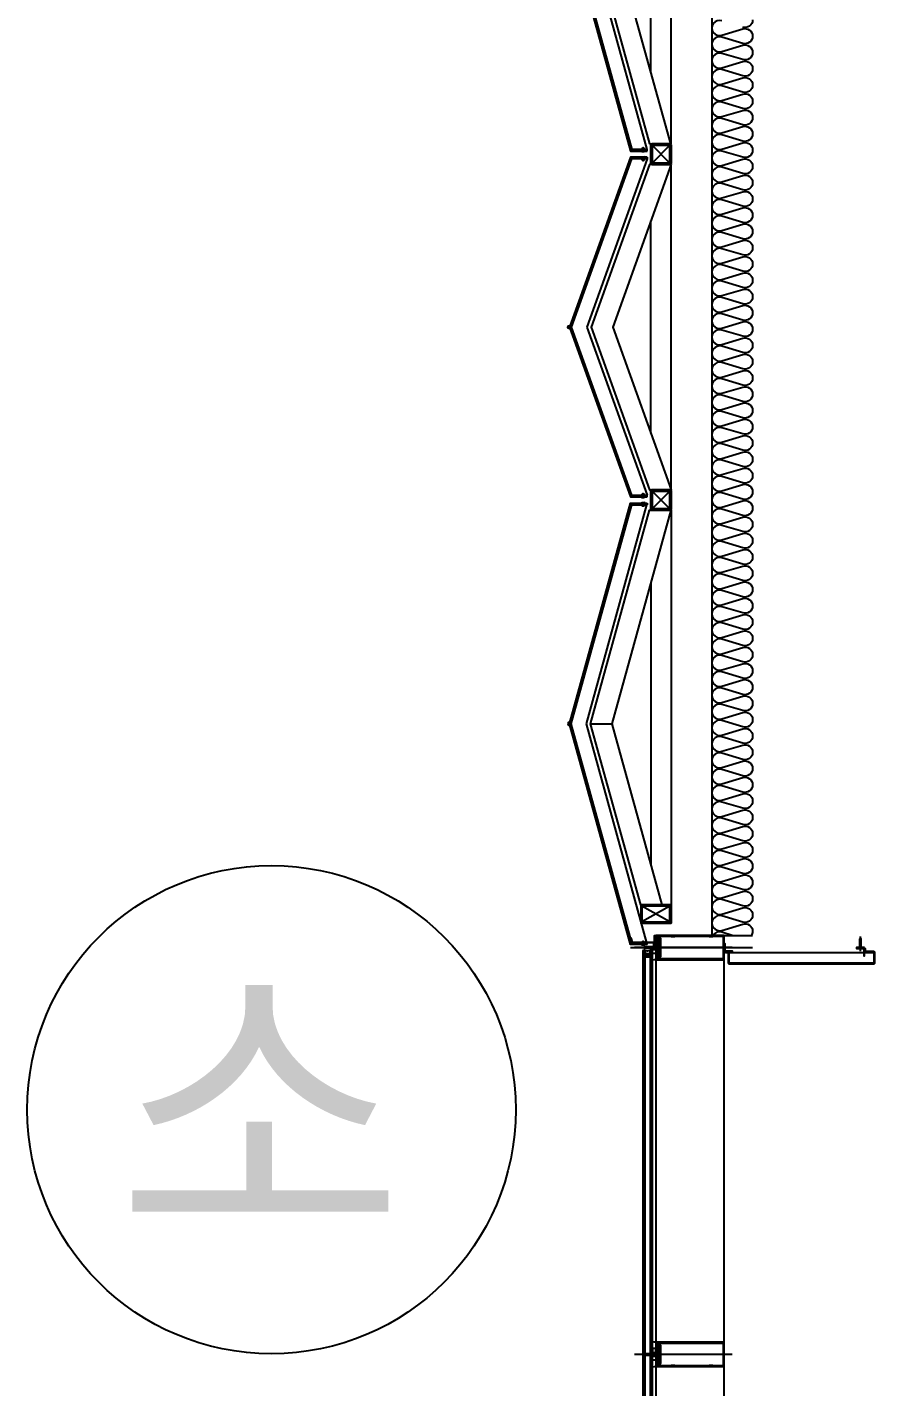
# Model space of a CAD drawing. Header units: millimetres. Extents: x -95754 to 177808, y 34455 to 149960.
# Drawn here: x 90371 to 92464, y 122725 to 126067 of the extents above; entities that cross this region are included whole.
import ezdxf

# ---------------------------------------------------------------- set-up
doc = ezdxf.new("R2010")
doc.units = ezdxf.units.MM
doc.header["$LTSCALE"] = 300
for name, pattern in [('CEN', [62, 60, -1, 0, -1]), ('CENTER', [2, 1.25, -0.25, 0.25, -0.25]), ('HID', [2.8, 1.8, -1])]:
    doc.linetypes.add(name, pattern=pattern)
for name, color, linetype in [('0-Sheet', 7, 'Continuous'), ('6FIN', 6, 'Continuous'), ('8', 8, 'Continuous'), ('A-ELE', 7, 'Continuous'), ('A-FIN(EX)', 6, 'Continuous'), ('A-WIN', 4, 'Continuous'), ('A-하지철물', 55, 'Continuous'), ('alucobond', 4, 'Continuous'), ('B-AR', 4, 'Continuous'), ('CEN', 1, 'CEN'), ('GLASS', 4, 'Continuous'), ('INSUL', 8, 'Continuous'), ('ISL', 251, 'Continuous'), ('mold', 4, 'Continuous'), ('SEALANT', 90, 'Continuous'), ('SHEET', 6, 'Continuous'), ('피난기구', 1, 'Continuous')]:
    doc.layers.add(name, color=color, linetype=linetype)
doc.styles.add('X-PLAN$0$Gtx', font='')
doc.styles.get('X-PLAN$0$Gtx').set_extended_font_data('Dotum')

# ---------------------------------------------------------------- blocks, each defined once
blk = doc.blocks.new('251127-전산동A 외장-6층')
at = {"layer": 'A-FIN(EX)', "elevation": 0}
for points in [[(-286596.4, 1014805), (-286296.4, 1014805)], [(-286596.4, 1012805), (-286296.4, 1012805)]]:
    blk.add_lwpolyline(points, dxfattribs=at)
blk = doc.blocks.new('EX-850-1')
at = {"layer": '6FIN', "elevation": 0}
for points in [[(3.2, 204.1), (46.8, 204.1, 0.414214), (50, 207.3), (50, 250.9, 0.414214), (46.8, 254.1), (3.2, 254.1, 0.414214), (0, 250.9), (0, 207.3, 0.414214)], [(896.8, 204.1), (853.2, 204.1, -0.414214), (850, 207.3), (850, 250.9, -0.414214), (853.2, 254.1), (896.8, 254.1, -0.414214), (900, 250.9), (900, 207.3, -0.414214)]]:
    blk.add_lwpolyline(points, format="xyb", close=True, dxfattribs=at)
at = {"layer": 'A-하지철물'}
for p, q in [((850, 254.1), (50, 254.1)), ((710.9, 204.1), (189.1, 204.1))]:
    blk.add_line(p, q, dxfattribs=at)
at = {"layer": 'A-하지철물', "elevation": 0}
for points in [[(49.9, 254.1), (450, 110.3), (850.1, 254.1)], [(50, 204.1), (50, 200.9), (450, 57.2), (850, 200.9), (850, 204.1)]]:
    blk.add_lwpolyline(points, dxfattribs=at)
at = {"layer": 'A-하지철물'}
blk.add_circle((450, 4.1), 4.07, dxfattribs=at)
at = {"layer": 'alucobond', "color": 251, "linetype": 'HID', "ltscale": 10}
for p, q in [((30.2, 185.1), (41.5, 185.1)), ((31.5, 182.4), (31.5, 187.8)), ((31.5, 186.6), (39.5, 186.6)), ((31.5, 183.6), (39.5, 183.6)), ((32, 189.3), (32.5, 189.3)), ((32, 180.9), (32.5, 180.9)), ((32.5, 180.9), (32.5, 189.3)), ((38, 182.7), (38, 187.4)), ((39.5, 182.7), (39.5, 187.4)), ((869.8, 185.1), (858.5, 185.1)), ((860.5, 182.7), (860.5, 187.4)), ((868.5, 186.6), (860.5, 186.6)), ((868.5, 183.6), (860.5, 183.6)), ((862, 182.7), (862, 187.4)), ((867.5, 180.9), (867.5, 189.3)), ((868, 189.3), (867.5, 189.3)), ((868, 180.9), (867.5, 180.9)), ((868.5, 182.4), (868.5, 187.8))]:
    blk.add_line(p, q, dxfattribs=at)
at = {"layer": 'alucobond'}
for p, q in [((32.5, 195.1), (36.5, 195.1)), ((867.5, 195.1), (863.5, 195.1))]:
    blk.add_line(p, q, dxfattribs=at)
at = {"layer": 'alucobond', "color": 251, "linetype": 'HID', "ltscale": 10}
for points in [[(32, 189.3), (31.5, 187.8)], [(32, 180.9), (31.5, 182.4)], [(868, 189.3), (868.5, 187.8)], [(868, 180.9), (868.5, 182.4)]]:
    blk.add_lwpolyline(points, dxfattribs=at)
at = {"layer": 'alucobond', "elevation": 0}
for points in [[(32.5, 195.1), (32.5, 154.1), (450, 4.1), (867.5, 154.1), (867.5, 195.1)], [(36.5, 195.1), (36.5, 156.9), (450, 8.3), (863.5, 156.9), (863.5, 195.1)]]:
    blk.add_lwpolyline(points, dxfattribs=at)
at = {"layer": 'alucobond', "color": 251, "linetype": 'HID', "ltscale": 10, "elevation": 0}
blk.add_lwpolyline([(36.5, 195.1), (450, 46.6), (863.5, 195.1)], dxfattribs=at)
at = {"layer": 'alucobond', "color": 251, "linetype": 'HID', "ltscale": 10}
for points in [[(39.5, 186.6, -0.666667), (39.5, 183.6, -1.5)], [(860.5, 186.6, 0.666667), (860.5, 183.6, 1.5)]]:
    blk.add_lwpolyline(points, format="xyb", dxfattribs=at)
for centre, start, end in [((38.7, 187.4), 0, 180), ((38.7, 182.7), 180, 0), ((861.3, 187.4), 0, 180), ((861.3, 182.7), 180, 0)]:
    blk.add_arc(centre, 0.75, start, end, dxfattribs=at)
at = {"layer": 'mold', "color": 4}
for points in [[(25, 204.1), (25, 202.6)], [(875, 204.1), (875, 202.6)]]:
    blk.add_lwpolyline(points, dxfattribs=at)
at = {"layer": 'SHEET', "color": 8}
for p, q in [((46.8, 250.9), (3.2, 207.3)), ((3.2, 250.9), (46.8, 207.3)), ((853.2, 250.9), (896.8, 207.3)), ((896.8, 250.9), (853.2, 207.3))]:
    blk.add_line(p, q, dxfattribs=at)
at = {"layer": 'SHEET', "color": 8, "elevation": 0}
for points in [[(3.2, 207.3), (46.8, 207.3), (46.8, 250.9), (3.2, 250.9)], [(896.8, 207.3), (853.2, 207.3), (853.2, 250.9), (896.8, 250.9)]]:
    blk.add_lwpolyline(points, close=True, dxfattribs=at)
blk = doc.blocks.new('EX-1100')
at = {"layer": '6FIN', "elevation": 0}
for points in [[(3.2, 204.1), (46.8, 204.1, 0.414214), (50, 207.3), (50, 250.9, 0.414214), (46.8, 254.1), (3.2, 254.1, 0.414214), (0, 250.9), (0, 207.3, 0.414214)], [(1146.8, 204.1), (1103.2, 204.1, -0.414214), (1100, 207.3), (1100, 250.9, -0.414214), (1103.2, 254.1), (1146.8, 254.1, -0.414214), (1150, 250.9), (1150, 207.3, -0.414214)]]:
    blk.add_lwpolyline(points, format="xyb", close=True, dxfattribs=at)
at = {"layer": 'A-하지철물'}
for p, q in [((1100, 254.1), (50, 254.1)), ((923.1, 204.1), (226.9, 204.1)), ((575, 55.9), (575, 107.8))]:
    blk.add_line(p, q, dxfattribs=at)
at = {"layer": 'A-하지철물', "elevation": 0}
blk.add_lwpolyline([(1100, 201.1), (1100, 253), (575, 107.8), (50, 253), (50, 201.1), (575, 55.9)], close=True, dxfattribs=at)
at = {"layer": 'A-하지철물'}
blk.add_circle((575, 4.1), 4.07, dxfattribs=at)
at = {"layer": 'alucobond', "color": 251, "linetype": 'HID', "ltscale": 10}
for p, q in [((30.2, 185.1), (41.5, 185.1)), ((31.5, 182.4), (31.5, 187.8)), ((31.5, 186.6), (39.5, 186.6)), ((31.5, 183.6), (39.5, 183.6)), ((32, 189.3), (32.5, 189.3)), ((32, 180.9), (32.5, 180.9)), ((32.5, 180.9), (32.5, 189.3)), ((38, 182.7), (38, 187.4)), ((39.5, 182.7), (39.5, 187.4)), ((1119.8, 185.1), (1108.5, 185.1)), ((1110.5, 182.7), (1110.5, 187.4)), ((1118.5, 186.6), (1110.5, 186.6)), ((1118.5, 183.6), (1110.5, 183.6)), ((1112, 182.7), (1112, 187.4)), ((1117.5, 180.9), (1117.5, 189.3)), ((1118, 189.3), (1117.5, 189.3)), ((1118, 180.9), (1117.5, 180.9)), ((1118.5, 182.4), (1118.5, 187.8))]:
    blk.add_line(p, q, dxfattribs=at)
at = {"layer": 'alucobond'}
for p, q in [((32.5, 195.1), (36.5, 195.1)), ((1117.5, 195.1), (1113.5, 195.1))]:
    blk.add_line(p, q, dxfattribs=at)
at = {"layer": 'alucobond', "color": 251, "linetype": 'HID', "ltscale": 10, "elevation": 0}
for points in [[(32, 189.3), (31.5, 187.8)], [(32, 180.9), (31.5, 182.4)], [(36.5, 194.5), (575, 45.6), (1113.5, 194.5)], [(1118, 189.3), (1118.5, 187.8)], [(1118, 180.9), (1118.5, 182.4)]]:
    blk.add_lwpolyline(points, dxfattribs=at)
at = {"layer": 'alucobond', "elevation": 0}
for points in [[(32.5, 195.1), (32.5, 154.1), (575, 4.1), (1117.5, 154.1), (1117.5, 195.1)], [(36.5, 195.1), (36.5, 157.1), (575, 8.2), (1113.5, 157.1), (1113.5, 195.1)], [(1113.5, 195.1), (1113.5, 157.2)]]:
    blk.add_lwpolyline(points, dxfattribs=at)
at = {"layer": 'alucobond', "color": 251, "linetype": 'HID', "ltscale": 10, "elevation": 0}
for points in [[(39.5, 186.6, -0.666667), (39.5, 183.6, -1.5)], [(1110.5, 186.6, 0.666667), (1110.5, 183.6, 1.5)]]:
    blk.add_lwpolyline(points, format="xyb", dxfattribs=at)
at = {"layer": 'alucobond', "color": 251, "linetype": 'HID', "ltscale": 10}
for centre, start, end in [((38.7, 187.4), 0, 180), ((38.7, 182.7), 180, 0), ((1111.3, 187.4), 0, 180), ((1111.3, 182.7), 180, 0)]:
    blk.add_arc(centre, 0.75, start, end, dxfattribs=at)
at = {"layer": 'mold', "color": 4, "elevation": 0}
for points in [[(25, 204.1), (25, 202.6)], [(1125, 204.1), (1125, 202.6)]]:
    blk.add_lwpolyline(points, dxfattribs=at)
at = {"layer": 'SHEET', "color": 8}
for p, q in [((46.8, 250.9), (3.2, 207.3)), ((3.2, 250.9), (46.8, 207.3)), ((1103.2, 250.9), (1146.8, 207.3)), ((1146.8, 250.9), (1103.2, 207.3))]:
    blk.add_line(p, q, dxfattribs=at)
at = {"layer": 'SHEET', "color": 8, "elevation": 0}
for points in [[(3.2, 207.3), (46.8, 207.3), (46.8, 250.9), (3.2, 250.9)], [(1146.8, 207.3), (1103.2, 207.3), (1103.2, 250.9), (1146.8, 250.9)]]:
    blk.add_lwpolyline(points, close=True, dxfattribs=at)
blk = doc.blocks.new('A$C88f6889a')
at = {"layer": 'B-AR', "elevation": 0}
for points in [[(12, 54.7, -0.414214), (11, 55.7), (11, 62, -0.414214), (11.5, 62.5), (50.5, 62.5, -0.414214), (51, 62), (51, 55.7, -0.414214), (50, 54.7), (35.7, 54.7, 0.414214), (35.5, 54.5), (35.5, 52.5, 0.414214), (36, 52), (61, 52), (61, 220), (1, 220), (1, 52), (26, 52, 0.414214), (26.5, 52.5), (26.5, 54.5, 0.414214), (26.3, 54.7)], [(59, 89.4), (59, 54.8, -0.414214), (58.5, 54.3), (53.7, 54.3, -0.414214), (53.2, 54.8), (53.2, 64.2, 0.414214), (52.7, 64.7), (9.3, 64.7, 0.414214), (8.8, 64.2), (8.8, 54.8, -0.414214), (8.3, 54.3), (3.5, 54.3, -0.414214), (3, 54.8), (3, 89.4), (3.5, 89.9), (3.5, 99.1), (3, 99.6), (3, 182.4), (3.5, 182.9), (3.5, 192.1), (3, 192.6), (3, 217, -0.414214), (3.5, 217.5), (58.5, 217.5, -0.414214), (59, 217), (59, 192.6), (58.5, 192.1), (58.5, 182.9), (59, 182.4), (59, 99.6), (58.5, 99.1), (58.5, 89.9)], [(33.7, 56.4, -0.414214), (34.7, 57.4), (35.6, 57.4, 0.298217), (36.1, 57.1, 0.298217), (36.5, 57.4), (47.3, 57.4, 0.298217), (47.8, 57.1, 0.414214), (48.3, 57.6), (48.3, 59.6, 0.414214), (47.8, 60.1, 0.236068), (47.4, 59.9), (31.4, 59.9, 0.236068), (31, 60.1, 0.236068), (30.6, 59.9), (14.6, 59.9, 0.236068), (14.2, 60.1, 0.414214), (13.7, 59.6), (13.7, 57.6, 0.414214), (14.2, 57.1, 0.298217), (14.7, 57.4), (25.5, 57.4, 0.298217), (25.9, 57.1, 0.298217), (26.4, 57.4), (27.3, 57.4, -0.414214), (28.3, 56.4), (28.3, 52.1, 0.198912), (28.3, 51.9), (29.2, 51, -0.198911), (29.5, 50.3), (29.5, 24.2, 0.414214), (31, 22.7, 0.414214), (32.5, 24.2), (32.5, 50.3, -0.198912), (32.8, 51), (33.5, 51.7, 0.198912), (33.7, 52.4)]]:
    blk.add_lwpolyline(points, format="xyb", close=True, dxfattribs=at)
blk.add_lwpolyline([(48.8, 60.3), (31, 60.3), (48.8, 60.3), (48.8, 56.9), (34.5, 56.9), (34, 56.4), (34, 53.9), (34.8, 53.9), (35.3, 54.4), (35.3, 54.9), (37.4, 54.9), (37.7, 55.2), (48, 55.2), (48, 54.9), (50, 54.9), (50.5, 55.4), (50.5, 61.8), (50, 62.3), (48, 62.3), (48, 62), (37.5, 62), (37.5, 62.3), (33, 62.3), (33, 62), (29, 62), (29, 62.3), (24.5, 62.3), (24.5, 62), (14, 62), (14, 62.3), (12, 62.3), (11.5, 61.8), (11.5, 55.4), (12, 54.9), (14, 54.9), (14, 55.2), (24.3, 55.2), (24.6, 54.9), (26.7, 54.9), (26.7, 54.4), (27.2, 53.9), (28.1, 53.9), (28.1, 56.4), (27.6, 56.9), (13.2, 56.9), (13.2, 60.3), (31, 60.3)], dxfattribs=at)
at = {"layer": 'CEN', "ltscale": 0.005}
blk.add_line((31, 240), (31, 0), dxfattribs=at)
at = {"layer": 'GLASS', "color": 8, "elevation": 0}
blk.add_lwpolyline([(22.5, 20, -0.046781), (39.5, 20)], format="xyb", dxfattribs=at)
at = {"layer": 'SEALANT', "color": 4, "elevation": 0}
for points in [[(1, 52, -0.032752), (0, 44)], [(61, 52, 0.032752), (62, 44)]]:
    blk.add_lwpolyline(points, format="xyb", dxfattribs=at)
for points in [[(16.5, 52), (16.5, 44), (26.5, 44), (26.5, 52)], [(45.5, 52), (45.5, 44), (35.5, 44), (35.5, 52)]]:
    blk.add_lwpolyline(points, close=True, dxfattribs=at)
at = {"layer": 'SEALANT', "color": 8}
for centre, start, end in [((25.9, 40.6), 76.7784, 89.2245), ((36.1, 40.6), 90.7755, 103.2216)]:
    blk.add_arc(centre, 11.4, start, end, dxfattribs=at)
blk = doc.blocks.new('*U2323')
at = {"layer": 'B-AR', "color": 8}
for p, q in [((-60, -71, 0), (-35, -68)), ((2000, -71, 0), (1975, -68))]:
    blk.add_line(p, q, dxfattribs=at)
at = {"layer": 'B-AR'}
for points in [[(-49, -65.3, -0.414214), (-50, -64.3), (-50, -58, -0.414214), (-49.5, -57.5), (-10.5, -57.5, -0.414214), (-10, -58), (-10, -64.3, -0.414214), (-11, -65.3), (-25.3, -65.3, 0.414214), (-25.5, -65.5), (-25.5, -67.5, 0.414214), (-25, -68), (0, -68), (0, 100), (-60, 100), (-60, -68), (-35, -68, 0.414214), (-34.5, -67.5), (-34.5, -65.5, 0.414214), (-34.7, -65.3)], [(-2, -30.6), (-2, -65.2, -0.414214), (-2.5, -65.7), (-7.3, -65.7, -0.414214), (-7.8, -65.2), (-7.8, -55.8, 0.414214), (-8.3, -55.3), (-51.7, -55.3, 0.414214), (-52.2, -55.8), (-52.2, -65.2, -0.414214), (-52.7, -65.7), (-57.5, -65.7, -0.414214), (-58, -65.2), (-58, -30.6), (-57.5, -30.1), (-57.5, -20.9), (-58, -20.4), (-58, 62.4), (-57.5, 62.9), (-57.5, 72.1), (-58, 72.6), (-58, 97, -0.414214), (-57.5, 97.5), (-2.5, 97.5, -0.414214), (-2, 97), (-2, 72.6), (-2.5, 72.1), (-2.5, 62.9), (-2, 62.4), (-2, -20.4), (-2.5, -20.9), (-2.5, -30.1)], [(1989, -65.3, 0.414214), (1990, -64.3), (1990, -58, 0.414214), (1989.5, -57.5), (1950.5, -57.5, 0.414214), (1950, -58), (1950, -64.3, 0.414214), (1951, -65.3), (1965.3, -65.3, -0.414214), (1965.5, -65.5), (1965.5, -67.5, -0.414214), (1965, -68), (1940, -68), (1940, 100), (2000, 100), (2000, -68), (1975, -68, -0.414214), (1974.5, -67.5), (1974.5, -65.5, -0.414214), (1974.7, -65.3)], [(1942, -30.6), (1942, -65.2, 0.414214), (1942.5, -65.7), (1947.3, -65.7, 0.414214), (1947.8, -65.2), (1947.8, -55.8, -0.414214), (1948.3, -55.3), (1991.7, -55.3, -0.414214), (1992.2, -55.8), (1992.2, -65.2, 0.414214), (1992.7, -65.7), (1997.5, -65.7, 0.414214), (1998, -65.2), (1998, -30.6), (1997.5, -30.1), (1997.5, -20.9), (1998, -20.4), (1998, 62.4), (1997.5, 62.9), (1997.5, 72.1), (1998, 72.6), (1998, 97, 0.414214), (1997.5, 97.5), (1942.5, 97.5, 0.414214), (1942, 97), (1942, 72.6), (1942.5, 72.1), (1942.5, 62.9), (1942, 62.4), (1942, -20.4), (1942.5, -20.9), (1942.5, -30.1)], [(-27.3, -63.6, -0.414214), (-26.3, -62.6), (-25.4, -62.6, 0.298217), (-24.9, -62.9, 0.298217), (-24.5, -62.6), (-13.7, -62.6, 0.298217), (-13.2, -62.9, 0.414214), (-12.7, -62.4), (-12.7, -60.4, 0.414214), (-13.2, -59.9, 0.236068), (-13.6, -60.1), (-29.6, -60.1, 0.236068), (-30, -59.9, 0.236068), (-30.4, -60.1), (-46.4, -60.1, 0.236068), (-46.8, -59.9, 0.414214), (-47.3, -60.4), (-47.3, -62.4, 0.414214), (-46.8, -62.9, 0.298217), (-46.3, -62.6), (-35.5, -62.6, 0.298217), (-35.1, -62.9, 0.298217), (-34.6, -62.6), (-33.7, -62.6, -0.414214), (-32.7, -63.6), (-32.7, -67.9, 0.198912), (-32.7, -68.1), (-31.8, -69, -0.198911), (-31.5, -69.7), (-31.5, -95.8, 0.414214), (-30, -97.3, 0.414214), (-28.5, -95.8), (-28.5, -69.7, -0.198912), (-28.2, -69), (-27.5, -68.3, 0.198912), (-27.3, -67.6)], [(1967.3, -63.6, 0.414214), (1966.3, -62.6), (1965.4, -62.6, -0.298217), (1964.9, -62.9, -0.298217), (1964.5, -62.6), (1953.7, -62.6, -0.298217), (1953.2, -62.9, -0.414214), (1952.7, -62.4), (1952.7, -60.4, -0.414214), (1953.2, -59.9, -0.236068), (1953.6, -60.1), (1969.6, -60.1, -0.236068), (1970, -59.9, -0.236068), (1970.4, -60.1), (1986.4, -60.1, -0.236068), (1986.8, -59.9, -0.414214), (1987.3, -60.4), (1987.3, -62.4, -0.414214), (1986.8, -62.9, -0.298217), (1986.3, -62.6), (1975.5, -62.6, -0.298217), (1975.1, -62.9, -0.298217), (1974.6, -62.6), (1973.7, -62.6, 0.414214), (1972.7, -63.6), (1972.7, -67.9, -0.198912), (1972.7, -68.1), (1971.8, -69, 0.198911), (1971.5, -69.7), (1971.5, -95.8, -0.414214), (1970, -97.3, -0.414214), (1968.5, -95.8), (1968.5, -69.7, 0.198912), (1968.2, -69), (1967.5, -68.3, -0.198912), (1967.3, -67.6)]]:
    blk.add_lwpolyline(points, format="xyb", close=True, dxfattribs=at)
for points in [[(-12.2, -59.7), (-30, -59.7), (-12.2, -59.7), (-12.2, -63.1), (-26.5, -63.1), (-27, -63.6), (-27, -66.1), (-26.2, -66.1), (-25.7, -65.6), (-25.7, -65.1), (-23.6, -65.1), (-23.3, -64.8), (-13, -64.8), (-13, -65.1), (-11, -65.1), (-10.5, -64.6), (-10.5, -58.2), (-11, -57.7), (-13, -57.7), (-13, -58), (-23.5, -58), (-23.5, -57.7), (-28, -57.7), (-28, -58), (-32, -58), (-32, -57.7), (-36.5, -57.7), (-36.5, -58), (-47, -58), (-47, -57.7), (-49, -57.7), (-49.5, -58.2), (-49.5, -64.6), (-49, -65.1), (-47, -65.1), (-47, -64.8), (-36.7, -64.8), (-36.4, -65.1), (-34.3, -65.1), (-34.3, -65.6), (-33.8, -66.1), (-32.9, -66.1), (-32.9, -63.6), (-33.4, -63.1), (-47.8, -63.1), (-47.8, -59.7), (-30, -59.7)], [(1952.1, -59.7), (1970, -59.7), (1952.1, -59.7), (1952.1, -63.1), (1966.5, -63.1), (1967, -63.6), (1967, -66.1), (1966.2, -66.1), (1965.7, -65.6), (1965.7, -65.1), (1963.6, -65.1), (1963.3, -64.8), (1953, -64.8), (1953, -65.1), (1951, -65.1), (1950.5, -64.6), (1950.5, -58.2), (1951, -57.7), (1953, -57.7), (1953, -58), (1963.5, -58), (1963.5, -57.7), (1968, -57.7), (1968, -58), (1972, -58), (1972, -57.7), (1976.5, -57.7), (1976.5, -58), (1987, -58), (1987, -57.7), (1989, -57.7), (1989.5, -58.2), (1989.5, -64.6), (1989, -65.1), (1987, -65.1), (1987, -64.8), (1976.7, -64.8), (1976.4, -65.1), (1974.3, -65.1), (1974.3, -65.6), (1973.8, -66.1), (1972.9, -66.1), (1972.9, -63.6), (1973.4, -63.1), (1987.8, -63.1), (1987.8, -59.7), (1970, -59.7)]]:
    blk.add_lwpolyline(points, dxfattribs=at)
at = {"layer": 'B-AR', "color": 8, "elevation": 0}
for points in [[(-35, -71), (-60, -71), (-60, -68), (-35, -68)], [(1975, -71), (2000, -71), (2000, -68), (1975, -68)]]:
    blk.add_lwpolyline(points, close=True, dxfattribs=at)
at = {"layer": 'CEN', "ltscale": 0.005}
for p, q in [((-30, 120), (-30, -120)), ((1970, 120), (1970, -120))]:
    blk.add_line(p, q, dxfattribs=at)
at = {"layer": 'GLASS', "color": 8}
for p, q in [((1940, 100), (0, 100)), ((-14.5, -82.8, 0), (-7.5, -82.8, 0)), ((-14.5, -93.3, 0), (-7.5, -93.3, 0)), ((0, -68), (1940, -68)), ((1954.5, -82.8, 0), (1947.5, -82.8, 0)), ((1954.5, -93.3, 0), (1947.5, -93.3, 0))]:
    blk.add_line(p, q, dxfattribs=at)
at = {"layer": 'GLASS', "color": 8, "elevation": 0}
for points in [[(214.8, -82), (1961.5, -82, 0.414214), (1962.5, -81), (1962.5, -77, 0.414214), (1961.5, -76), (214.8, -76), (-21.5, -76, 0.414214), (-22.5, -77), (-22.5, -81, 0.414214), (-21.5, -82)], [(214.8, -100), (1961.5, -100, 0.414214), (1962.5, -99), (1962.5, -95, 0.414214), (1961.5, -94), (214.8, -94), (-21.5, -94, 0.414214), (-22.5, -95), (-22.5, -99, 0.414214), (-21.5, -100)], [(-21.5, -82, -0.198912), (-22.2, -81.7, -0.112366), (-22.2, -94.3, -0.198912), (-21.5, -94), (-14.5, -94), (-14.5, -93), (-13.8, -93, -0.414214), (-14.5, -92.3), (-14.5, -83.8, -0.414035), (-13.8, -83.1), (-14.5, -83.1), (-14.5, -82)], [(1961.5, -82, 0.198912), (1962.2, -81.7, 0.112366), (1962.2, -94.3, 0.198912), (1961.5, -94), (1954.5, -94), (1954.5, -93), (1953.8, -93, 0.414214), (1954.5, -92.3), (1954.5, -83.8, 0.414035), (1953.8, -83.1), (1954.5, -83.1), (1954.5, -82)]]:
    blk.add_lwpolyline(points, format="xyb", close=True, dxfattribs=at)
for points in [[(-14.5, -83.1), (-7.5, -83.1), (-7.5, -82), (-14.5, -82)], [(-14.5, -93), (-7.5, -93), (-7.5, -94), (-14.5, -94)], [(1954.5, -83.1), (1947.5, -83.1), (1947.5, -82), (1954.5, -82)], [(1954.5, -93), (1947.5, -93), (1947.5, -94), (1954.5, -94)]]:
    blk.add_lwpolyline(points, close=True, dxfattribs=at)
for points in [[(-13.8, -83.1, 0.414214), (-14.5, -83.8), (-14.5, -92.3, 0.414214), (-13.8, -93), (-8, -93, 0.414214), (-7.5, -92.5), (-7.5, -88.5), (-8, -88), (-7.5, -87.5), (-7.5, -83.6, 0.414214), (-8, -83.1), (-13.8, -83.1)], [(-13.8, -83.6), (-8.2, -83.6, -0.414214), (-8, -83.8), (-8, -92.3, -0.414214), (-8.2, -92.5), (-13.8, -92.5, -0.414214), (-14, -92.3), (-14, -83.8, -0.414214), (-13.8, -83.6)], [(1953.8, -83.1, -0.414214), (1954.5, -83.8), (1954.5, -92.3, -0.414214), (1953.8, -93), (1948, -93, -0.414214), (1947.5, -92.5), (1947.5, -88.5), (1948, -88), (1947.5, -87.5), (1947.5, -83.6, -0.414214), (1948, -83.1), (1953.8, -83.1)], [(1953.8, -83.6), (1948.2, -83.6, 0.414214), (1948, -83.8), (1948, -92.3, 0.414214), (1948.2, -92.5), (1953.8, -92.5, 0.414214), (1954, -92.3), (1954, -83.8, 0.414214), (1953.8, -83.6)]]:
    blk.add_lwpolyline(points, format="xyb", dxfattribs=at)
at = {"layer": 'SEALANT', "color": 4}
for points in [[(-15.5, -68), (-15.5, -76), (-25.5, -76), (-25.5, -68)], [(1955.5, -68), (1955.5, -76), (1965.5, -76), (1965.5, -68)]]:
    blk.add_lwpolyline(points, close=True, dxfattribs=at)
for points in [[(0, -68, 0.032752), (1, -76)], [(1940, -68, -0.032752), (1939, -76)]]:
    blk.add_lwpolyline(points, format="xyb", dxfattribs=at)
at = {"layer": 'SEALANT', "color": 8}
for centre, start, end in [((-35.1, -79.4), 76.7784, 89.2245), ((-24.9, -79.4), 90.7755, 103.2216), ((1964.9, -79.4), 76.7784, 89.2245), ((1975.1, -79.4), 90.7755, 103.2216)]:
    blk.add_arc(centre, 11.4, start, end, dxfattribs=at)
blk = doc.blocks.new('A$Ca5773e7c')
at = {"layer": '6FIN', "elevation": 0}
blk.add_lwpolyline([(0, 75), (45, 75), (45, 0), (0, 0)], close=True, dxfattribs=at)
at = {"layer": 'SHEET', "color": 8}
for p, q in [((41.8, 3.2), (3.2, 71.8)), ((3.2, 3.2), (41.8, 71.8))]:
    blk.add_line(p, q, dxfattribs=at)
at = {"layer": 'SHEET', "color": 8, "elevation": 0}
blk.add_lwpolyline([(3.2, 71.8), (41.8, 71.8), (41.8, 3.2), (3.2, 3.2)], close=True, dxfattribs=at)
blk = doc.blocks.new('EX-1100-1')
at = {"layer": '6FIN', "elevation": 0}
blk.add_lwpolyline([(50, 1121.8), (50, 1078.2, -0.414214), (46.8, 1075), (3.2, 1075, -0.414214), (0, 1078.2), (0, 1121.8, -0.414214), (3.2, 1125), (46.8, 1125, -0.414214)], format="xyb", close=True, dxfattribs=at)
at = {"layer": 'A-하지철물'}
for p, q in [((0, 1075), (0, 59.8)), ((50, 898.1), (50, 201.9)), ((198.1, 550), (146.2, 550))]:
    blk.add_line(p, q, dxfattribs=at)
at = {"layer": 'A-하지철물', "elevation": 0}
blk.add_lwpolyline([(75, 104.7), (198.1, 550), (53, 1075), (1.1, 1075), (146.2, 550), (23.1, 104.8)], dxfattribs=at)
at = {"layer": 'A-하지철물'}
blk.add_circle((250, 550), 4.07, dxfattribs=at)
at = {"layer": 'alucobond'}
for p, q in [((58.9, 1092.5), (58.9, 1088.5)), ((58.9, 7.5), (58.9, 11.5))]:
    blk.add_line(p, q, dxfattribs=at)
at = {"layer": 'alucobond', "color": 251, "linetype": 'HID', "ltscale": 10}
for p, q in [((64.8, 1093), (64.8, 1092.5)), ((73.2, 1092.5), (64.8, 1092.5)), ((71.7, 1093.5), (66.3, 1093.5)), ((71.4, 1087), (66.6, 1087)), ((71.4, 1085.5), (66.6, 1085.5)), ((67.5, 1093.5), (67.5, 1085.5)), ((69, 1094.8), (69, 1083.5)), ((70.5, 1093.5), (70.5, 1085.5)), ((73.2, 1093), (73.2, 1092.5)), ((73.2, 7.5), (64.8, 7.5)), ((64.8, 7), (64.8, 7.5)), ((71.7, 6.5), (66.3, 6.5)), ((71.4, 14.5), (66.6, 14.5)), ((71.4, 13), (66.6, 13)), ((67.5, 6.5), (67.5, 14.5)), ((69, 5.2), (69, 16.5)), ((70.5, 6.5), (70.5, 14.5)), ((73.2, 7), (73.2, 7.5))]:
    blk.add_line(p, q, dxfattribs=at)
at = {"layer": 'alucobond', "elevation": 0}
for points in [[(58.9, 7.5), (100, 7.5), (250, 550), (100, 1092.5), (58.9, 1092.5)], [(58.9, 11.5), (97, 11.5), (245.8, 550), (97, 1088.5), (58.9, 1088.5)], [(58.9, 1088.5), (96.8, 1088.5)]]:
    blk.add_lwpolyline(points, dxfattribs=at)
at = {"layer": 'alucobond', "color": 251, "linetype": 'HID', "ltscale": 10, "elevation": 0}
for points in [[(59.6, 11.5), (208.5, 550), (59.6, 1088.5)], [(64.8, 1093), (66.3, 1093.5)], [(73.2, 1093), (71.7, 1093.5)], [(64.8, 7), (66.3, 6.5)], [(73.2, 7), (71.7, 6.5)]]:
    blk.add_lwpolyline(points, dxfattribs=at)
for points in [[(67.5, 1085.5, 0.666667), (70.5, 1085.5, 1.5)], [(67.5, 14.5, -0.666667), (70.5, 14.5, -1.5)]]:
    blk.add_lwpolyline(points, format="xyb", dxfattribs=at)
at = {"layer": 'alucobond', "color": 251, "linetype": 'HID', "ltscale": 10}
for centre, start, end in [((66.6, 1086.3), 90, 270), ((71.4, 1086.3), 270, 90), ((66.6, 13.7), 90, 270), ((71.4, 13.7), 270, 90)]:
    blk.add_arc(centre, 0.75, start, end, dxfattribs=at)
at = {"layer": 'mold', "color": 4, "elevation": 0}
blk.add_lwpolyline([(50, 1100), (51.5, 1100)], dxfattribs=at)
blk.add_lwpolyline([(41, 0), (42.5, 0), (42.5, 11.5), (97, 11.5), (100.2, 23.1), (98.8, 23.6), (95.9, 13), (41, 13)], close=True, dxfattribs=at)
at = {"layer": 'SHEET', "color": 8}
for p, q in [((3.2, 1078.2), (46.8, 1121.8)), ((3.2, 1121.8), (46.8, 1078.2))]:
    blk.add_line(p, q, dxfattribs=at)
at = {"layer": 'SHEET', "color": 8, "elevation": 0}
blk.add_lwpolyline([(46.8, 1121.8), (46.8, 1078.2), (3.2, 1078.2), (3.2, 1121.8)], close=True, dxfattribs=at)
at = {"layer": 'A-ELE', "rotation": 270}
blk.add_blockref('A$Ca5773e7c', (0, 104.8), dxfattribs=at)
blk = doc.blocks.new('CONC-PIN')
at = {"layer": '8', "color": 1, "linetype": 'CENTER'}
blk.add_line((-6.8, 0), (28.8, 0), dxfattribs=at)
at = {"layer": '8', "color": 8}
for p, q in [((-0.8, -2.9), (-0.8, 2.9)), ((-0.3, 3.4), (0, 3.4)), ((0, -3.4), (0, 3.4)), ((0, 1.5), (23.7, 1.5)), ((26.1, 0), (23.7, 1.5)), ((26.1, 0), (23.7, -1.5)), ((-0.3, -3.4), (0, -3.4)), ((0, -1.5), (23.7, -1.5))]:
    blk.add_line(p, q, dxfattribs=at)
for centre, start, end in [((-0.3, 2.9), 90, 180), ((-0.3, -2.9), 180, 270)]:
    blk.add_arc(centre, 0.5, start, end, dxfattribs=at)
blk = doc.blocks.new('A$Ca3e3bad8')
at = {"layer": '0-Sheet'}
blk.add_lwpolyline([(-368, -2), (-12, -2), (-12, -28, 0.414214), (-10, -30), (-3, -30), (-3, -28), (-10, -28), (-10, -2, 0.414214), (-12, 0), (-368, 0, 0.414214), (-370, -2), (-370, -28, 0.414214), (-368, -30), (-347, -30), (-347, -37), (-345, -37), (-345, -30, 0.414214), (-347, -28), (-368, -28), (-368, -2)], format="xyb", dxfattribs=at)
blk.add_lwpolyline([(-345, -40), (-325, -40), (-325, -38), (-343, -38), (-343, -20), (-345, -20)], close=True, dxfattribs=at)
at = {"layer": '0-Sheet', "elevation": 0}
blk.add_lwpolyline([(0, -30), (0, -50), (-2, -50), (-2, -32), (-20, -32), (-20, -30)], close=True, dxfattribs=at)
at = {"layer": 'INSUL'}
blk.add_lwpolyline([(-12, -2), (-12, -28), (-368, -28), (-368, -2)], close=True, dxfattribs=at)
at = {"rotation": 270}
blk.add_blockref('CONC-PIN', (-335, -38), dxfattribs=at)
blk = doc.blocks.new('X-PLAN$0$A$Cbf3197a7')
blk.add_circle((600, 600), 600)
at = {"style": 'X-PLAN$0$Gtx'}
blk.add_text('소', height=562.5, dxfattribs=at).set_placement((219.9, 318.8))

msp = doc.modelspace()

# ---------------------------------------------------------------- linework, layer by layer
at = {"layer": 'ISL'}
msp.add_line((92053.6, 123835), (92153.6, 123835), dxfattribs=at)
at = {"layer": 'ISL', "elevation": 0}
msp.add_lwpolyline([(98853.6, 149105), (92053.6, 149105), (92053.6, 123835)], dxfattribs=at)
for points in [[(92077.8, 126082.7, 1.372593), (92077.8, 126047.3), (92129.3, 126062.7, -0.509267), (92153.6, 126045, -0.509267), (92129.3, 126027.3), (92077.8, 126042.7, 1.372593), (92077.8, 126007.3), (92129.3, 126022.7, -0.509267), (92153.6, 126005, -0.509267), (92129.3, 125987.3), (92077.8, 126002.7, 1.372593), (92077.8, 125967.3), (92129.3, 125982.7, -0.509267), (92153.6, 125965, -0.509267), (92129.3, 125947.3), (92077.8, 125962.7, 1.372593), (92077.8, 125927.3), (92129.3, 125942.7, -0.509267), (92153.6, 125925, -0.509267), (92129.3, 125907.3), (92077.8, 125922.7, 1.372593), (92077.8, 125887.3), (92129.3, 125902.7, -0.509267), (92153.6, 125885, -0.509267), (92129.3, 125867.3), (92077.8, 125882.7, 1.372593), (92077.8, 125847.3), (92129.3, 125862.7, -0.509267), (92153.6, 125845, -0.509267), (92129.3, 125827.3), (92077.8, 125842.7, 1.372593), (92077.8, 125807.3), (92129.3, 125822.7, -0.509267), (92153.6, 125805, -0.509267), (92129.3, 125787.3), (92077.8, 125802.7, 1.372593), (92077.8, 125767.3), (92129.3, 125782.7, -0.509267), (92153.6, 125765, -0.509267), (92129.3, 125747.3), (92077.8, 125762.7, 1.372593), (92077.8, 125727.3), (92129.3, 125742.7, -0.509267), (92153.6, 125725, -0.509267), (92129.3, 125707.3), (92077.8, 125722.7, 1.372593), (92077.8, 125687.3), (92129.3, 125702.7, -0.509267), (92153.6, 125685, -0.509267), (92129.3, 125667.3), (92077.8, 125682.7, 1.372593), (92077.8, 125647.3), (92129.3, 125662.7, -0.509267), (92153.6, 125645, -0.509267), (92129.3, 125627.3), (92077.8, 125642.7, 1.372593), (92077.8, 125607.3), (92129.3, 125622.7, -0.509267), (92153.6, 125605, -0.509267), (92129.3, 125587.3), (92077.8, 125602.7, 1.372593), (92077.8, 125567.3), (92129.3, 125582.7, -0.509267), (92153.6, 125565, -0.509267), (92129.3, 125547.3), (92077.8, 125562.7, 1.372593), (92077.8, 125527.3), (92129.3, 125542.7, -0.509267), (92153.6, 125525, -0.509267), (92129.3, 125507.3), (92077.8, 125522.7, 1.372593), (92077.8, 125487.3), (92129.3, 125502.7, -0.509267), (92153.6, 125485, -0.509267), (92129.3, 125467.3), (92077.8, 125482.7, 1.372593), (92077.8, 125447.3), (92129.3, 125462.7, -0.509267), (92153.6, 125445, -0.509267), (92129.3, 125427.3), (92077.8, 125442.7, 1.372593), (92077.8, 125407.3), (92129.3, 125422.7, -0.509267), (92153.6, 125405, -0.509267), (92129.3, 125387.3), (92077.8, 125402.7, 1.372593), (92077.8, 125367.3), (92129.3, 125382.7, -0.509267), (92153.6, 125365, -0.509267), (92129.3, 125347.3), (92077.8, 125362.7, 1.372593), (92077.8, 125327.3), (92129.3, 125342.7, -0.509267), (92153.6, 125325, -0.509267), (92129.3, 125307.3), (92077.8, 125322.7, 1.372593), (92077.8, 125287.3), (92129.3, 125302.7, -0.509267), (92153.6, 125285, -0.509267), (92129.3, 125267.3), (92077.8, 125282.7, 1.372593), (92077.8, 125247.3), (92129.3, 125262.7, -0.509267), (92153.6, 125245, -0.509267), (92129.3, 125227.3), (92077.8, 125242.7, 1.372593), (92077.8, 125207.3), (92129.3, 125222.7, -0.509267), (92153.6, 125205, -0.509267), (92129.3, 125187.3), (92077.8, 125202.7, 1.372593), (92077.8, 125167.3), (92129.3, 125182.7, -0.509267), (92153.6, 125165, -0.509267), (92129.3, 125147.3), (92077.8, 125162.7, 1.372593), (92077.8, 125127.3), (92129.3, 125142.7, -0.509267), (92153.6, 125125, -0.509267), (92129.3, 125107.3), (92077.8, 125122.7, 1.372593), (92077.8, 125087.3), (92129.3, 125102.7, -0.509267), (92153.6, 125085, -0.509267), (92129.3, 125067.3), (92077.8, 125082.7, 1.372593), (92077.8, 125047.3), (92129.3, 125062.7, -0.509267), (92153.6, 125045, -0.509267), (92129.3, 125027.3), (92077.8, 125042.7, 1.372593), (92077.8, 125007.3), (92129.3, 125022.7, -0.509267), (92153.6, 125005, -0.509267), (92129.3, 124987.3), (92077.8, 125002.7, 1.372593), (92077.8, 124967.3), (92129.3, 124982.7, -0.509267), (92153.6, 124965, -0.509267), (92129.3, 124947.3), (92077.8, 124962.7, 1.372593), (92077.8, 124927.3), (92129.3, 124942.7, -0.509267), (92153.6, 124925, -0.509267), (92129.3, 124907.3), (92077.8, 124922.7, 1.372593), (92077.8, 124887.3), (92129.3, 124902.7, -0.509267), (92153.6, 124885, -0.509267), (92129.3, 124867.3), (92077.8, 124882.7, 1.372593), (92077.8, 124847.3), (92129.3, 124862.7, -0.509267), (92153.6, 124845, -0.509267), (92129.3, 124827.3), (92077.8, 124842.7, 1.372593), (92077.8, 124807.3), (92129.3, 124822.7, -0.509267), (92153.6, 124805, -0.509267), (92129.3, 124787.3), (92077.8, 124802.7, 1.372593), (92077.8, 124767.3), (92129.3, 124782.7, -0.509267), (92153.6, 124765, -0.509267), (92129.3, 124747.3), (92077.8, 124762.7, 1.372593), (92077.8, 124727.3), (92129.3, 124742.7, -0.509267), (92153.6, 124725, -0.509267), (92129.3, 124707.3), (92077.8, 124722.7, 1.372593), (92077.8, 124687.3), (92129.3, 124702.7, -0.509267), (92153.6, 124685, -0.509267), (92129.3, 124667.3), (92077.8, 124682.7, 1.372593), (92077.8, 124647.3), (92129.3, 124662.7, -0.509267), (92153.6, 124645, -0.509267), (92129.3, 124627.3), (92077.8, 124642.7, 1.372593), (92077.8, 124607.3), (92129.3, 124622.7, -0.509267), (92153.6, 124605, -0.509267), (92129.3, 124587.3), (92077.8, 124602.7, 1.372593), (92077.8, 124567.3), (92129.3, 124582.7, -0.509267), (92153.6, 124565, -0.509267), (92129.3, 124547.3), (92077.8, 124562.7, 1.372593), (92077.8, 124527.3), (92129.3, 124542.7, -0.509267), (92153.6, 124525, -0.509267), (92129.3, 124507.3), (92077.8, 124522.7, 1.372593), (92077.8, 124487.3), (92129.3, 124502.7, -0.509267), (92153.6, 124485, -0.509267), (92129.3, 124467.3), (92077.8, 124482.7, 1.372593), (92077.8, 124447.3), (92129.3, 124462.7, -0.509267), (92153.6, 124445, -0.509267), (92129.3, 124427.3), (92077.8, 124442.7, 1.372593), (92077.8, 124407.3), (92129.3, 124422.7, -0.509267), (92153.6, 124405, -0.509267), (92129.3, 124387.3), (92077.8, 124402.7, 1.372593), (92077.8, 124367.3), (92129.3, 124382.7, -0.509267), (92153.6, 124365, -0.509267), (92129.3, 124347.3), (92077.8, 124362.7, 1.372593), (92077.8, 124327.3), (92129.3, 124342.7, -0.509267), (92153.6, 124325, -0.509267), (92129.3, 124307.3), (92077.8, 124322.7, 1.372593), (92077.8, 124287.3), (92129.3, 124302.7, -0.509267), (92153.6, 124285, -0.509267), (92129.3, 124267.3), (92077.8, 124282.7, 1.372593), (92077.8, 124247.3), (92129.3, 124262.7, -0.509267), (92153.6, 124245, -0.509267), (92129.3, 124227.3), (92077.8, 124242.7, 1.372593), (92077.8, 124207.3), (92129.3, 124222.7, -0.509267), (92153.6, 124205, -0.509267), (92129.3, 124187.3), (92077.8, 124202.7, 1.372593), (92077.8, 124167.3), (92129.3, 124182.7, -0.509267), (92153.6, 124165, -0.509267), (92129.3, 124147.3), (92077.8, 124162.7, 1.372593), (92077.8, 124127.3), (92129.3, 124142.7, -0.509267), (92153.6, 124125, -0.509267), (92129.3, 124107.3), (92077.8, 124122.7, 1.372593), (92077.8, 124087.3), (92129.3, 124102.7, -0.509267), (92153.6, 124085, -0.509267), (92129.3, 124067.3), (92077.8, 124082.7, 1.372593), (92077.8, 124047.3), (92129.3, 124062.7, -0.509267), (92153.6, 124045, -0.509267), (92129.3, 124027.3), (92077.8, 124042.7, 1.372593), (92077.8, 124007.3), (92129.3, 124022.7, -0.509267), (92153.6, 124005, -0.509267), (92129.3, 123987.3), (92077.8, 124002.7, 1.372593), (92077.8, 123967.3), (92129.3, 123982.7, -0.509267), (92153.6, 123965, -0.509267), (92129.3, 123947.3), (92077.8, 123962.7, 1.372593), (92077.8, 123927.3), (92129.3, 123942.7, -0.509267), (92153.6, 123925, -0.509267), (92129.3, 123907.3), (92077.8, 123922.7, 1.372593), (92077.8, 123887.3), (92129.3, 123902.7, -0.509267), (92153.6, 123885, -0.509267), (92129.3, 123867.3), (92077.8, 123882.7, 1.372593), (92077.8, 123847.3), (92129.3, 123862.7, -0.509267), (92153.6, 123845, -0.143017), (92150.7, 123835, -0.143017)], [(92153.6, 126085, -0.509267), (92129.3, 126067.3)], [(92103.5, 123835), (92077.8, 123842.7, 0.340239), (92056.5, 123835)]]:
    msp.add_lwpolyline(points, format="xyb", dxfattribs=at)

# ---------------------------------------------------------------- block references
at = {"layer": 'A-ELE', "xscale": -1}
msp.add_blockref('EX-1100-1', (91953.6, 123805), dxfattribs=at)
at = {"layer": 'A-FIN(EX)'}
msp.add_blockref('251127-전산동A 외장-6층', (378450, -891000), dxfattribs=at)
at = {"layer": 'A-WIN', "rotation": 270}
for name, p in [('*U2323', (91983.6, 123775)), ('A$C88f6889a', (91863.6, 122836))]:
    msp.add_blockref(name, p, dxfattribs=at)
at = {"layer": 'A-하지철물'}
for name, p, rotation in [('EX-1100', (91699.5, 126880), 270), ('EX-850-1', (91699.5, 125780), 270), ('A$Ca3e3bad8', (92083.6, 123765), 180)]:
    msp.add_blockref(name, p, dxfattribs=dict(at, rotation=rotation))
at = {"layer": '피난기구'}
msp.add_blockref('X-PLAN$0$A$Cbf3197a7', (90371.5, 122806.5), dxfattribs=at)

doc.saveas('drawing.dxf')
